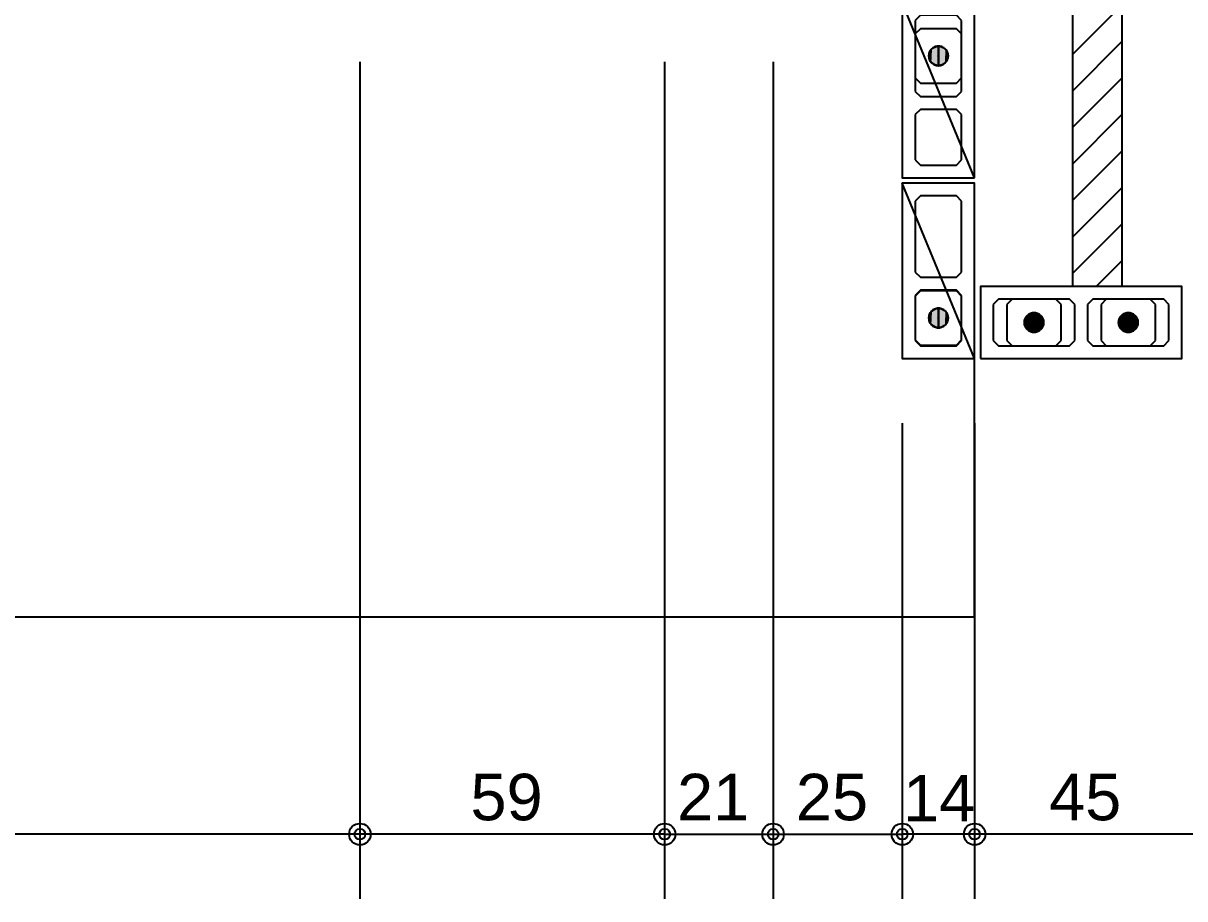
# Model space of a CAD drawing. Extents: x 0 to 119, y 0 to 84.
# Drawn here: x 27.327 to 31.824, y 37.029 to 40.42 of the extents above; entities that cross this region are included whole.
import ezdxf

# ---------------------------------------------------------------- set-up
doc = ezdxf.new("R2010")
doc.units = 0
doc.header["$MEASUREMENT"] = 0
doc.linetypes.add('ESTILO_TQS_0005', pattern=[0.4, 0.3, -0.1])
for name, color, linetype in [('17', 90, 'CONTINUOUS'), ('27', 250, 'CONTINUOUS'), ('29', 9, 'CONTINUOUS'), ('3', 7, 'CONTINUOUS'), ('35', 255, 'CONTINUOUS')]:
    doc.layers.add(name, color=color, linetype=linetype)
doc.styles.add('TQS_ARIAL', font='arial.ttf')

msp = doc.modelspace()

# ---------------------------------------------------------------- linework, layer by layer
at = {"layer": '17', "color": 90, "linetype": 'Continuous'}
for p, q in [((30.80025, 39.38305), (30.78025, 39.36305)), ((30.78025, 39.36305), (30.78025, 39.19305)), ((30.94025, 39.38305), (30.80025, 39.38305)), ((30.96025, 39.36305), (30.94025, 39.38305)), ((30.96025, 39.19305), (30.96025, 39.36305)), ((31.155377, 39.35055), (31.135377, 39.33055)), ((31.135377, 39.33055), (31.135377, 39.19055)), ((31.325377, 39.35055), (31.155377, 39.35055)), ((31.345377, 39.33055), (31.325377, 39.35055)), ((31.345377, 39.19055), (31.345377, 39.33055)), ((30.78025, 39.19305), (30.80025, 39.17305)), ((30.80025, 39.17305), (30.94025, 39.17305)), ((30.94025, 39.17305), (30.96025, 39.19305)), ((31.135377, 39.19055), (31.155377, 39.17055)), ((31.325377, 39.17055), (31.345377, 39.19055)), ((31.155377, 39.17055), (31.325377, 39.17055))]:
    msp.add_line(p, q, dxfattribs=at)
for points in [[(30.87025, 39.27865), (30.870311, 39.278647), (30.870371, 39.278638), (30.87043, 39.278622), (30.870487, 39.278601), (30.870541, 39.278575), (30.870593, 39.278542), (30.870641, 39.278505), (30.870685, 39.278463), (30.870724, 39.278417), (30.870759, 39.278367), (30.870789, 39.278314), (30.870813, 39.278258), (30.870831, 39.2782), (30.870843, 39.278141), (30.870849, 39.27808), (30.870849, 39.27802), (30.870843, 39.277959), (30.870831, 39.2779), (30.870813, 39.277842), (30.870789, 39.277786), (30.870759, 39.277733), (30.870724, 39.277683), (30.870685, 39.277637), (30.870641, 39.277595), (30.870593, 39.277558), (30.870541, 39.277525), (30.870487, 39.277499), (30.87043, 39.277478), (30.870371, 39.277462), (30.870311, 39.277453), (30.87025, 39.27745), (30.87025, 39.31585), (30.866426, 39.315656), (30.862641, 39.315076), (30.858934, 39.314116), (30.855343, 39.312787), (30.851906, 39.3111), (30.848656, 39.309075), (30.845628, 39.306731), (30.842853, 39.304093), (30.840359, 39.301188), (30.838171, 39.298045), (30.836313, 39.294697), (30.834803, 39.291178), (30.833657, 39.287525), (30.832886, 39.283774), (30.832499, 39.279965), (30.832499, 39.276135), (30.832886, 39.272326), (30.833657, 39.268575), (30.834803, 39.264922), (30.836313, 39.261403), (30.838171, 39.258055), (30.840359, 39.254912), (30.842853, 39.252007), (30.845628, 39.249369), (30.848656, 39.247025), (30.851906, 39.245), (30.855343, 39.243313), (30.858934, 39.241984), (30.862641, 39.241024), (30.866426, 39.240444), (30.87025, 39.24025), (30.87025, 39.27865)], [(30.87025, 39.27745), (30.870189, 39.277453), (30.870129, 39.277462), (30.87007, 39.277478), (30.870013, 39.277499), (30.869959, 39.277525), (30.869907, 39.277558), (30.869859, 39.277595), (30.869815, 39.277637), (30.869776, 39.277683), (30.869741, 39.277733), (30.869711, 39.277786), (30.869687, 39.277842), (30.869669, 39.2779), (30.869657, 39.277959), (30.869651, 39.27802), (30.869651, 39.27808), (30.869657, 39.278141), (30.869669, 39.2782), (30.869687, 39.278258), (30.869711, 39.278314), (30.869741, 39.278367), (30.869776, 39.278417), (30.869815, 39.278463), (30.869859, 39.278505), (30.869907, 39.278542), (30.869959, 39.278575), (30.870013, 39.278601), (30.87007, 39.278622), (30.870129, 39.278638), (30.870189, 39.278647), (30.87025, 39.27865), (30.87025, 39.24025), (30.874074, 39.240444), (30.877859, 39.241024), (30.881566, 39.241984), (30.885157, 39.243313), (30.888594, 39.245), (30.891844, 39.247025), (30.894872, 39.249369), (30.897647, 39.252007), (30.900141, 39.254912), (30.902329, 39.258055), (30.904187, 39.261403), (30.905697, 39.264922), (30.906843, 39.268575), (30.907614, 39.272326), (30.908001, 39.276135), (30.908001, 39.279965), (30.907614, 39.283774), (30.906843, 39.287525), (30.905697, 39.291178), (30.904187, 39.294697), (30.902329, 39.298045), (30.900141, 39.301188), (30.897647, 39.304093), (30.894872, 39.306731), (30.891844, 39.309075), (30.888594, 39.3111), (30.885157, 39.312787), (30.881566, 39.314116), (30.877859, 39.315076), (30.874074, 39.315656), (30.87025, 39.31585), (30.87025, 39.27745)], [(31.240977, 39.26055), (31.240974, 39.260489), (31.240964, 39.260429), (31.240949, 39.26037), (31.240928, 39.260313), (31.240901, 39.260259), (31.240869, 39.260207), (31.240832, 39.260159), (31.24079, 39.260115), (31.240744, 39.260076), (31.240694, 39.260041), (31.240641, 39.260011), (31.240585, 39.259987), (31.240527, 39.259969), (31.240467, 39.259957), (31.240407, 39.259951), (31.240346, 39.259951), (31.240286, 39.259957), (31.240226, 39.259969), (31.240168, 39.259987), (31.240112, 39.260011), (31.240059, 39.260041), (31.240009, 39.260076), (31.239963, 39.260115), (31.239921, 39.260159), (31.239884, 39.260207), (31.239852, 39.260259), (31.239825, 39.260313), (31.239804, 39.26037), (31.239789, 39.260429), (31.23978, 39.260489), (31.239777, 39.26055), (31.278177, 39.26055), (31.277983, 39.264374), (31.277403, 39.268159), (31.276443, 39.271866), (31.275113, 39.275457), (31.273427, 39.278894), (31.271401, 39.282144), (31.269058, 39.285172), (31.26642, 39.287947), (31.263514, 39.290441), (31.260371, 39.292629), (31.257024, 39.294487), (31.253505, 39.295997), (31.249851, 39.297143), (31.246101, 39.297914), (31.242291, 39.298301), (31.238462, 39.298301), (31.234653, 39.297914), (31.230902, 39.297143), (31.227248, 39.295997), (31.22373, 39.294487), (31.220382, 39.292629), (31.217239, 39.290441), (31.214334, 39.287947), (31.211696, 39.285172), (31.209352, 39.282144), (31.207326, 39.278894), (31.20564, 39.275457), (31.20431, 39.271866), (31.20335, 39.268159), (31.202771, 39.264374), (31.202577, 39.26055), (31.240977, 39.26055)], [(31.239777, 39.26055), (31.23978, 39.260611), (31.239789, 39.260671), (31.239804, 39.26073), (31.239825, 39.260787), (31.239852, 39.260841), (31.239884, 39.260893), (31.239921, 39.260941), (31.239963, 39.260985), (31.240009, 39.261024), (31.240059, 39.261059), (31.240112, 39.261089), (31.240168, 39.261113), (31.240226, 39.261131), (31.240286, 39.261143), (31.240346, 39.261149), (31.240407, 39.261149), (31.240467, 39.261143), (31.240527, 39.261131), (31.240585, 39.261113), (31.240641, 39.261089), (31.240694, 39.261059), (31.240744, 39.261024), (31.24079, 39.260985), (31.240832, 39.260941), (31.240869, 39.260893), (31.240901, 39.260841), (31.240928, 39.260787), (31.240949, 39.26073), (31.240964, 39.260671), (31.240974, 39.260611), (31.240977, 39.26055), (31.202577, 39.26055), (31.202771, 39.256726), (31.20335, 39.252941), (31.20431, 39.249234), (31.20564, 39.245643), (31.207326, 39.242206), (31.209352, 39.238956), (31.211696, 39.235928), (31.214334, 39.233153), (31.217239, 39.230659), (31.220382, 39.228471), (31.22373, 39.226613), (31.227249, 39.225103), (31.230902, 39.223957), (31.234653, 39.223186), (31.238462, 39.222799), (31.242291, 39.222799), (31.246101, 39.223186), (31.249851, 39.223957), (31.253505, 39.225103), (31.257024, 39.226613), (31.260371, 39.228471), (31.263514, 39.230659), (31.26642, 39.233153), (31.269058, 39.235928), (31.271401, 39.238956), (31.273427, 39.242206), (31.275113, 39.245643), (31.276443, 39.249234), (31.277403, 39.252941), (31.277983, 39.256726), (31.278177, 39.26055), (31.239777, 39.26055)]]:
    msp.add_lwpolyline(points, dxfattribs=at)
for centre in [(30.87025, 39.27805), (31.240377, 39.26055)]:
    msp.add_circle(centre, 0.0372, dxfattribs=at)
for points in [[(30.845628, 39.306731), (30.845628, 39.249369), (30.848656, 39.309075)], [(30.845628, 39.249369), (30.848656, 39.247025), (30.848656, 39.309075)], [(30.848656, 39.309075), (30.848656, 39.247025), (30.851906, 39.3111)], [(30.848656, 39.247025), (30.851906, 39.245), (30.851906, 39.3111)], [(30.851906, 39.3111), (30.851906, 39.245), (30.855343, 39.312787)], [(30.851906, 39.245), (30.855343, 39.243313), (30.855343, 39.312787)], [(30.855343, 39.312787), (30.855343, 39.243313), (30.858934, 39.314116)], [(30.855343, 39.243313), (30.858934, 39.241984), (30.858934, 39.314116)], [(30.858934, 39.314116), (30.858934, 39.241984), (30.862641, 39.315076)], [(30.858934, 39.241984), (30.862641, 39.241024), (30.862641, 39.315076)], [(30.866426, 39.240444), (30.866426, 39.315656), (30.862641, 39.241024)], [(30.862641, 39.315076), (30.862641, 39.241024), (30.866426, 39.315656)], [(30.866426, 39.240444), (30.87025, 39.27865), (30.87025, 39.31585)], [(30.866426, 39.240444), (30.87025, 39.31585), (30.866426, 39.315656)], [(30.87025, 39.27745), (30.874074, 39.315656), (30.87025, 39.31585)], [(30.87025, 39.27745), (30.87025, 39.24025), (30.874074, 39.315656)], [(30.87025, 39.24025), (30.874074, 39.240444), (30.874074, 39.315656)], [(30.874074, 39.315656), (30.874074, 39.240444), (30.877859, 39.315076)], [(30.874074, 39.240444), (30.877859, 39.241024), (30.877859, 39.315076)], [(30.877859, 39.315076), (30.877859, 39.241024), (30.881566, 39.314116)], [(30.877859, 39.241024), (30.881566, 39.241984), (30.881566, 39.314116)], [(30.881566, 39.314116), (30.881566, 39.241984), (30.885157, 39.312787)], [(30.881566, 39.241984), (30.885157, 39.243313), (30.885157, 39.312787)], [(30.885157, 39.312787), (30.885157, 39.243313), (30.888594, 39.3111)], [(30.885157, 39.243313), (30.888594, 39.245), (30.888594, 39.3111)], [(30.888594, 39.3111), (30.888594, 39.245), (30.891844, 39.309075)], [(30.888594, 39.245), (30.891844, 39.247025), (30.891844, 39.309075)], [(30.891844, 39.309075), (30.891844, 39.247025), (30.894872, 39.306731)], [(30.832499, 39.279965), (30.832499, 39.276135), (30.832886, 39.283774)], [(30.832499, 39.276135), (30.832886, 39.272326), (30.832886, 39.283774)], [(30.832886, 39.283774), (30.832886, 39.272326), (30.833657, 39.287525)], [(30.832886, 39.272326), (30.833657, 39.268575), (30.833657, 39.287525)], [(30.833657, 39.287525), (30.833657, 39.268575), (30.834803, 39.291178)], [(30.833657, 39.268575), (30.834803, 39.264922), (30.834803, 39.291178)], [(30.834803, 39.291178), (30.834803, 39.264922), (30.836313, 39.294697)], [(30.834803, 39.264922), (30.836313, 39.261403), (30.836313, 39.294697)], [(30.836313, 39.294697), (30.836313, 39.261403), (30.838171, 39.298045)], [(30.836313, 39.261403), (30.838171, 39.258055), (30.838171, 39.298045)], [(30.838171, 39.298045), (30.838171, 39.258055), (30.840359, 39.301188)], [(30.838171, 39.258055), (30.840359, 39.254912), (30.840359, 39.301188)], [(30.840359, 39.301188), (30.840359, 39.254912), (30.842853, 39.304093)], [(30.840359, 39.254912), (30.842853, 39.252007), (30.842853, 39.304093)], [(30.842853, 39.304093), (30.842853, 39.252007), (30.845628, 39.306731)], [(30.842853, 39.252007), (30.845628, 39.249369), (30.845628, 39.306731)], [(30.866426, 39.240444), (30.87025, 39.24025), (30.87025, 39.27865)], [(30.869815, 39.277637), (30.87025, 39.27745), (30.869776, 39.277683)], [(30.87025, 39.27745), (30.87025, 39.27745), (30.869776, 39.277683)], [(30.869776, 39.277683), (30.87025, 39.27745), (30.869776, 39.277683)], [(30.87025, 39.27745), (30.87025, 39.27745), (30.869776, 39.277683)], [(30.869776, 39.277683), (30.87025, 39.27745), (30.869776, 39.277683)], [(30.87025, 39.27745), (30.87025, 39.27745), (30.869776, 39.277683)], [(30.869859, 39.277595), (30.87025, 39.27745), (30.869815, 39.277637)], [(30.87025, 39.27745), (30.87025, 39.27745), (30.869815, 39.277637)], [(30.869815, 39.277637), (30.87025, 39.27745), (30.869815, 39.277637)], [(30.87025, 39.27745), (30.87025, 39.27745), (30.869815, 39.277637)], [(30.869907, 39.277558), (30.87025, 39.27745), (30.869859, 39.277595)], [(30.87025, 39.27745), (30.87025, 39.27745), (30.869859, 39.277595)], [(30.869959, 39.277525), (30.87025, 39.27745), (30.869907, 39.277558)], [(30.87025, 39.27745), (30.87025, 39.27745), (30.869907, 39.277558)], [(30.87007, 39.277478), (30.87025, 39.27745), (30.869959, 39.277525)], [(30.87025, 39.27745), (30.87025, 39.27745), (30.869959, 39.277525)], [(30.87025, 39.27745), (30.87025, 39.27745), (30.87007, 39.277478)], [(30.87025, 39.27745), (30.87025, 39.27745), (30.87007, 39.277478)], [(30.87025, 39.27865), (30.870724, 39.278417), (30.87025, 39.27865)], [(30.870724, 39.278417), (30.870724, 39.278417), (30.87025, 39.27865)], [(30.87025, 39.27865), (30.870724, 39.278417), (30.87025, 39.27865)], [(30.870724, 39.278417), (30.870724, 39.278417), (30.87025, 39.27865)], [(30.87025, 39.27865), (30.870724, 39.278417), (30.87025, 39.27865)], [(30.870724, 39.278417), (30.870685, 39.278463), (30.87025, 39.27865)], [(30.87025, 39.27865), (30.870685, 39.278463), (30.87025, 39.27865)], [(30.870685, 39.278463), (30.870685, 39.278463), (30.87025, 39.27865)], [(30.87025, 39.27865), (30.870685, 39.278463), (30.87025, 39.27865)], [(30.870685, 39.278463), (30.870641, 39.278505), (30.87025, 39.27865)], [(30.87025, 39.27865), (30.870641, 39.278505), (30.87025, 39.27865)], [(30.870641, 39.278505), (30.870593, 39.278542), (30.87025, 39.27865)], [(30.87025, 39.27865), (30.870593, 39.278542), (30.87025, 39.27865)], [(30.870593, 39.278542), (30.870541, 39.278575), (30.87025, 39.27865)], [(30.87025, 39.27865), (30.870541, 39.278575), (30.87025, 39.27865)], [(30.870541, 39.278575), (30.87043, 39.278622), (30.87025, 39.27865)], [(30.87025, 39.27865), (30.87043, 39.278622), (30.87025, 39.27865)], [(30.87043, 39.278622), (30.87025, 39.27865), (30.87025, 39.27865)], [(30.87025, 39.27865), (30.87025, 39.27865), (30.87025, 39.27865)], [(30.87025, 39.27865), (30.87025, 39.27865), (30.87025, 39.27865)], [(30.87025, 39.27865), (30.87025, 39.27865), (30.87025, 39.27865)], [(30.87025, 39.27865), (30.87025, 39.27865), (30.87025, 39.27865)], [(30.87025, 39.27865), (30.87025, 39.27865), (30.87025, 39.27865)], [(30.87025, 39.27865), (30.87025, 39.27865), (30.87025, 39.27865)], [(30.87025, 39.27865), (30.87025, 39.27865), (30.87025, 39.27865)], [(30.87025, 39.27865), (30.87025, 39.27865), (30.87025, 39.27865)], [(30.87025, 39.27865), (30.87025, 39.27865), (30.87025, 39.27865)], [(30.87025, 39.27865), (30.87025, 39.27865), (30.87025, 39.27865)], [(30.87025, 39.27865), (30.87025, 39.27865), (30.87025, 39.27865)], [(30.87025, 39.27865), (30.87025, 39.27865), (30.87025, 39.27865)], [(30.87025, 39.27745), (30.87025, 39.27745), (30.87025, 39.27745)], [(30.87025, 39.27745), (30.87025, 39.27745), (30.87025, 39.27745)], [(30.87025, 39.27745), (30.87025, 39.27745), (30.87025, 39.27745)], [(30.87025, 39.27745), (30.87025, 39.27745), (30.87025, 39.27745)], [(30.87025, 39.27745), (30.87025, 39.27745), (30.87025, 39.27745)], [(30.87025, 39.27745), (30.87025, 39.27745), (30.87025, 39.27745)], [(30.87025, 39.27745), (30.87025, 39.27745), (30.87025, 39.27745)], [(30.87025, 39.27745), (30.87025, 39.27745), (30.87025, 39.27745)], [(30.87025, 39.27745), (30.87025, 39.27745), (30.87025, 39.27745)], [(30.87025, 39.27745), (30.87025, 39.27745), (30.87025, 39.27745)], [(30.87025, 39.27745), (30.87025, 39.27745), (30.87025, 39.27745)], [(30.87025, 39.27745), (30.87025, 39.27745), (30.87025, 39.27745)], [(30.891844, 39.247025), (30.894872, 39.249369), (30.894872, 39.306731)], [(30.894872, 39.306731), (30.894872, 39.249369), (30.897647, 39.304093)], [(30.894872, 39.249369), (30.897647, 39.252007), (30.897647, 39.304093)], [(30.897647, 39.304093), (30.897647, 39.252007), (30.900141, 39.301188)], [(30.897647, 39.252007), (30.900141, 39.254912), (30.900141, 39.301188)], [(30.900141, 39.301188), (30.900141, 39.254912), (30.902329, 39.298045)], [(30.900141, 39.254912), (30.902329, 39.258055), (30.902329, 39.298045)], [(30.902329, 39.298045), (30.902329, 39.258055), (30.904187, 39.294697)], [(30.902329, 39.258055), (30.904187, 39.261403), (30.904187, 39.294697)], [(30.904187, 39.294697), (30.904187, 39.261403), (30.905697, 39.291178)], [(30.904187, 39.261403), (30.905697, 39.264922), (30.905697, 39.291178)], [(30.905697, 39.291178), (30.905697, 39.264922), (30.906843, 39.287525)], [(30.905697, 39.264922), (30.906843, 39.268575), (30.906843, 39.287525)], [(30.906843, 39.287525), (30.906843, 39.268575), (30.907614, 39.283774)], [(30.906843, 39.268575), (30.907614, 39.272326), (30.907614, 39.283774)], [(30.907614, 39.283774), (30.907614, 39.272326), (30.908001, 39.279965)], [(30.907614, 39.272326), (30.908001, 39.276135), (30.908001, 39.279965)], [(31.240977, 39.26055), (31.202771, 39.264374), (31.202577, 39.26055)], [(31.240977, 39.26055), (31.20335, 39.268159), (31.202771, 39.264374)], [(31.240977, 39.26055), (31.20431, 39.271866), (31.20335, 39.268159)], [(31.240977, 39.26055), (31.20564, 39.275457), (31.20431, 39.271866)], [(31.240977, 39.26055), (31.207326, 39.278894), (31.20564, 39.275457)], [(31.240977, 39.26055), (31.209352, 39.282144), (31.207326, 39.278894)], [(31.240977, 39.26055), (31.211696, 39.285172), (31.209352, 39.282144)], [(31.240977, 39.26055), (31.214334, 39.287947), (31.211696, 39.285172)], [(31.240977, 39.26055), (31.217239, 39.290441), (31.214334, 39.287947)], [(31.240977, 39.26055), (31.220382, 39.292629), (31.217239, 39.290441)], [(31.240977, 39.26055), (31.22373, 39.294487), (31.220382, 39.292629)], [(31.240977, 39.26055), (31.227248, 39.295997), (31.22373, 39.294487)], [(31.240977, 39.26055), (31.230902, 39.297143), (31.227248, 39.295997)], [(31.240977, 39.26055), (31.234653, 39.297914), (31.230902, 39.297143)], [(31.240977, 39.26055), (31.238462, 39.298301), (31.234653, 39.297914)], [(31.240977, 39.26055), (31.242291, 39.298301), (31.238462, 39.298301)], [(31.278177, 39.26055), (31.242291, 39.298301), (31.240977, 39.26055)], [(31.278177, 39.26055), (31.246101, 39.297914), (31.242291, 39.298301)], [(31.278177, 39.26055), (31.249851, 39.297143), (31.246101, 39.297914)], [(31.278177, 39.26055), (31.253505, 39.295997), (31.249851, 39.297143)], [(31.278177, 39.26055), (31.257024, 39.294487), (31.253505, 39.295997)], [(31.278177, 39.26055), (31.260371, 39.292629), (31.257024, 39.294487)], [(31.278177, 39.26055), (31.263514, 39.290441), (31.260371, 39.292629)], [(31.278177, 39.26055), (31.26642, 39.287947), (31.263514, 39.290441)], [(31.278177, 39.26055), (31.269058, 39.285172), (31.26642, 39.287947)], [(31.278177, 39.26055), (31.271401, 39.282144), (31.269058, 39.285172)], [(31.278177, 39.26055), (31.273427, 39.278894), (31.271401, 39.282144)], [(31.278177, 39.26055), (31.275113, 39.275457), (31.273427, 39.278894)], [(31.278177, 39.26055), (31.276443, 39.271866), (31.275113, 39.275457)], [(31.278177, 39.26055), (31.277403, 39.268159), (31.276443, 39.271866)], [(31.278177, 39.26055), (31.277983, 39.264374), (31.277403, 39.268159)], [(31.239777, 39.26055), (31.202577, 39.26055), (31.202771, 39.256726)], [(31.239777, 39.26055), (31.202771, 39.256726), (31.20335, 39.252941)], [(31.239777, 39.26055), (31.20335, 39.252941), (31.20431, 39.249234)], [(31.239777, 39.26055), (31.20431, 39.249234), (31.20564, 39.245643)], [(31.239777, 39.26055), (31.20564, 39.245643), (31.207326, 39.242206)], [(31.239777, 39.26055), (31.207326, 39.242206), (31.209352, 39.238956)], [(31.239777, 39.26055), (31.209352, 39.238956), (31.211696, 39.235928)], [(31.239777, 39.26055), (31.211696, 39.235928), (31.214334, 39.233153)], [(31.239777, 39.26055), (31.214334, 39.233153), (31.217239, 39.230659)], [(31.239777, 39.26055), (31.217239, 39.230659), (31.220382, 39.228471)], [(31.239777, 39.26055), (31.220382, 39.228471), (31.22373, 39.226613)], [(31.239777, 39.26055), (31.22373, 39.226613), (31.227249, 39.225103)], [(31.239777, 39.26055), (31.227249, 39.225103), (31.230902, 39.223957)], [(31.239777, 39.26055), (31.230902, 39.223957), (31.234653, 39.223186)], [(31.239777, 39.26055), (31.234653, 39.223186), (31.238462, 39.222799)], [(31.239777, 39.26055), (31.238462, 39.222799), (31.242291, 39.222799)], [(31.240009, 39.261024), (31.239804, 39.26073), (31.239777, 39.26055)], [(31.240009, 39.261024), (31.239777, 39.26055), (31.239777, 39.26055)], [(31.240009, 39.261024), (31.239777, 39.26055), (31.239777, 39.26055)], [(31.240009, 39.261024), (31.239777, 39.26055), (31.239777, 39.26055)], [(31.240009, 39.261024), (31.239777, 39.26055), (31.239777, 39.26055)], [(31.240009, 39.261024), (31.239777, 39.26055), (31.239777, 39.26055)], [(31.240009, 39.261024), (31.239777, 39.26055), (31.239777, 39.26055)], [(31.240009, 39.261024), (31.239777, 39.26055), (31.239777, 39.26055)], [(31.240009, 39.261024), (31.239777, 39.26055), (31.239777, 39.26055)], [(31.240009, 39.261024), (31.239777, 39.26055), (31.239777, 39.26055)], [(31.240009, 39.261024), (31.239777, 39.26055), (31.239777, 39.26055)], [(31.240009, 39.261024), (31.239777, 39.26055), (31.239777, 39.26055)], [(31.240009, 39.261024), (31.239777, 39.26055), (31.239777, 39.26055)], [(31.240009, 39.261024), (31.239777, 39.26055), (31.239777, 39.26055)], [(31.240009, 39.261024), (31.239777, 39.26055), (31.239777, 39.26055)], [(31.240009, 39.261024), (31.239777, 39.26055), (31.239777, 39.26055)], [(31.240009, 39.261024), (31.239777, 39.26055), (31.239777, 39.26055)], [(31.240009, 39.261024), (31.239777, 39.26055), (31.239777, 39.26055)], [(31.240009, 39.261024), (31.239777, 39.26055), (31.239777, 39.26055)], [(31.240009, 39.261024), (31.239777, 39.26055), (31.239777, 39.26055)], [(31.240009, 39.261024), (31.239777, 39.26055), (31.239777, 39.26055)], [(31.240009, 39.261024), (31.239777, 39.26055), (31.239777, 39.26055)], [(31.240009, 39.261024), (31.239777, 39.26055), (31.239777, 39.26055)], [(31.239777, 39.26055), (31.242291, 39.222799), (31.278177, 39.26055)], [(31.240009, 39.261024), (31.239852, 39.260841), (31.239804, 39.26073)], [(31.240009, 39.261024), (31.239884, 39.260893), (31.239852, 39.260841)], [(31.240009, 39.261024), (31.239921, 39.260941), (31.239884, 39.260893)], [(31.240009, 39.261024), (31.239963, 39.260985), (31.239921, 39.260941)], [(31.240009, 39.261024), (31.240009, 39.261024), (31.239963, 39.260985)], [(31.240009, 39.261024), (31.239963, 39.260985), (31.239963, 39.260985)], [(31.240009, 39.261024), (31.240009, 39.261024), (31.240009, 39.261024)], [(31.240977, 39.26055), (31.240744, 39.260076), (31.240744, 39.260076)], [(31.240977, 39.26055), (31.240744, 39.260076), (31.240744, 39.260076)], [(31.240977, 39.26055), (31.240744, 39.260076), (31.24079, 39.260115)], [(31.240977, 39.26055), (31.24079, 39.260115), (31.24079, 39.260115)], [(31.240977, 39.26055), (31.24079, 39.260115), (31.240832, 39.260159)], [(31.240977, 39.26055), (31.240832, 39.260159), (31.240869, 39.260207)], [(31.240977, 39.26055), (31.240869, 39.260207), (31.240901, 39.260259)], [(31.240977, 39.26055), (31.240901, 39.260259), (31.240949, 39.26037)], [(31.240977, 39.26055), (31.240949, 39.26037), (31.240977, 39.26055)], [(31.240977, 39.26055), (31.240977, 39.26055), (31.240977, 39.26055)], [(31.240977, 39.26055), (31.240977, 39.26055), (31.240977, 39.26055)], [(31.240977, 39.26055), (31.240977, 39.26055), (31.240977, 39.26055)], [(31.240977, 39.26055), (31.240977, 39.26055), (31.240977, 39.26055)], [(31.240977, 39.26055), (31.240977, 39.26055), (31.240977, 39.26055)], [(31.240977, 39.26055), (31.240977, 39.26055), (31.240977, 39.26055)], [(31.240977, 39.26055), (31.240977, 39.26055), (31.240977, 39.26055)], [(31.240977, 39.26055), (31.240977, 39.26055), (31.240977, 39.26055)], [(31.240977, 39.26055), (31.240977, 39.26055), (31.240977, 39.26055)], [(31.240977, 39.26055), (31.240977, 39.26055), (31.240977, 39.26055)], [(31.240977, 39.26055), (31.240977, 39.26055), (31.240977, 39.26055)], [(31.240977, 39.26055), (31.240977, 39.26055), (31.240977, 39.26055)], [(31.240977, 39.26055), (31.240977, 39.26055), (31.240977, 39.26055)], [(31.240977, 39.26055), (31.240977, 39.26055), (31.240977, 39.26055)], [(31.240977, 39.26055), (31.240977, 39.26055), (31.240977, 39.26055)], [(31.240977, 39.26055), (31.240977, 39.26055), (31.240977, 39.26055)], [(31.240977, 39.26055), (31.240977, 39.26055), (31.240977, 39.26055)], [(31.240977, 39.26055), (31.240977, 39.26055), (31.240977, 39.26055)], [(31.240977, 39.26055), (31.240977, 39.26055), (31.240977, 39.26055)], [(31.240977, 39.26055), (31.240977, 39.26055), (31.240977, 39.26055)], [(31.240977, 39.26055), (31.240977, 39.26055), (31.240977, 39.26055)], [(31.278177, 39.26055), (31.242291, 39.222799), (31.246101, 39.223186)], [(31.278177, 39.26055), (31.246101, 39.223186), (31.249851, 39.223957)], [(31.278177, 39.26055), (31.249851, 39.223957), (31.253505, 39.225103)], [(31.278177, 39.26055), (31.253505, 39.225103), (31.257024, 39.226613)], [(31.278177, 39.26055), (31.257024, 39.226613), (31.260371, 39.228471)], [(31.278177, 39.26055), (31.260371, 39.228471), (31.263514, 39.230659)], [(31.278177, 39.26055), (31.263514, 39.230659), (31.26642, 39.233153)], [(31.278177, 39.26055), (31.26642, 39.233153), (31.269058, 39.235928)], [(31.278177, 39.26055), (31.269058, 39.235928), (31.271401, 39.238956)], [(31.278177, 39.26055), (31.271401, 39.238956), (31.273427, 39.242206)], [(31.278177, 39.26055), (31.273427, 39.242206), (31.275113, 39.245643)], [(31.278177, 39.26055), (31.275113, 39.245643), (31.276443, 39.249234)], [(31.278177, 39.26055), (31.276443, 39.249234), (31.277403, 39.252941)], [(31.278177, 39.26055), (31.277403, 39.252941), (31.277983, 39.256726)]]:
    msp.add_solid(points, dxfattribs=at)
at = {"layer": '27', "color": 250, "linetype": 'ESTILO_TQS_0005'}
for points in [[(30.94025, 40.13555), (30.96025, 40.15555), (30.96025, 40.43055), (30.94025, 40.45055), (30.80025, 40.45055), (30.78025, 40.43055), (30.78025, 40.15555), (30.80025, 40.13555), (30.94025, 40.13555)], [(30.94025, 39.87055), (30.96025, 39.89055), (30.96025, 40.06555), (30.94025, 40.08555), (30.80025, 40.08555), (30.78025, 40.06555), (30.78025, 39.89055), (30.80025, 39.87055), (30.94025, 39.87055)], [(30.94025, 39.43555), (30.96025, 39.45555), (30.96025, 39.73055), (30.94025, 39.75055), (30.80025, 39.75055), (30.78025, 39.73055), (30.78025, 39.45555), (30.80025, 39.43555), (30.94025, 39.43555)], [(30.94025, 39.17055), (30.96025, 39.19055), (30.96025, 39.36555), (30.94025, 39.38555), (30.80025, 39.38555), (30.78025, 39.36555), (30.78025, 39.19055), (30.80025, 39.17055), (30.94025, 39.17055)], [(31.082877, 39.19055), (31.102877, 39.17055), (31.377877, 39.17055), (31.397877, 39.19055), (31.397877, 39.33055), (31.377877, 39.35055), (31.102877, 39.35055), (31.082877, 39.33055), (31.082877, 39.19055)], [(31.447877, 39.19055), (31.467877, 39.17055), (31.742877, 39.17055), (31.762877, 39.19055), (31.762877, 39.33055), (31.742877, 39.35055), (31.467877, 39.35055), (31.447877, 39.33055), (31.447877, 39.19055)]]:
    msp.add_lwpolyline(points, dxfattribs=at)
at = {"layer": '29', "color": 9, "linetype": 'Continuous'}
for p, q in [((31.390294, 40.299839), (31.580293, 40.489838)), ((31.390294, 40.158418), (31.580293, 40.348417)), ((31.390294, 40.016997), (31.580293, 40.206995)), ((31.390294, 39.875575), (31.580293, 40.065574)), ((31.390294, 39.734154), (31.580293, 39.924153)), ((31.390294, 39.592733), (31.580293, 39.782731)), ((31.390294, 39.451311), (31.580293, 39.64131)), ((31.480954, 39.40055), (31.580293, 39.499889))]:
    msp.add_line(p, q, dxfattribs=at)
msp.add_lwpolyline([(31.01025, 41.239525), (31.580293, 41.239525), (31.580293, 39.40055), (31.390294, 39.40055), (31.390294, 41.049525), (31.01025, 41.049525), (31.01025, 41.239525)], dxfattribs=at)
at = {"layer": '3', "color": 7, "linetype": 'Continuous'}
for p, q in [((31.01025, 39.82055), (30.73025, 40.50055)), ((30.80025, 40.39805), (30.78025, 40.37805)), ((30.94025, 40.39805), (30.80025, 40.39805)), ((30.96025, 40.37805), (30.94025, 40.39805)), ((30.78025, 40.37805), (30.78025, 40.20805)), ((30.96025, 40.20805), (30.96025, 40.37805)), ((30.78025, 40.20805), (30.80025, 40.18805)), ((30.94025, 40.18805), (30.96025, 40.20805)), ((30.80025, 40.18805), (30.94025, 40.18805)), ((31.01025, 39.12055), (30.73025, 39.80055)), ((31.520377, 39.35055), (31.500377, 39.33055)), ((31.500377, 39.33055), (31.500377, 39.19055)), ((31.690377, 39.35055), (31.520377, 39.35055)), ((31.710377, 39.33055), (31.690377, 39.35055)), ((31.710377, 39.19055), (31.710377, 39.33055)), ((31.500377, 39.19055), (31.520377, 39.17055)), ((31.690377, 39.17055), (31.710377, 39.19055)), ((31.520377, 39.17055), (31.690377, 39.17055))]:
    msp.add_line(p, q, dxfattribs=at)
for points in [[(24.23025, 40.52055), (24.23025, 38.12055), (31.01025, 38.12055), (31.01025, 39.12055)], [(31.01025, 39.82055), (31.01025, 40.50055), (30.73025, 40.50055), (30.73025, 39.82055), (31.01025, 39.82055)], [(30.87025, 40.29365), (30.870311, 40.293647), (30.870371, 40.293638), (30.87043, 40.293622), (30.870487, 40.293601), (30.870541, 40.293575), (30.870593, 40.293542), (30.870641, 40.293505), (30.870685, 40.293463), (30.870724, 40.293417), (30.870759, 40.293367), (30.870789, 40.293314), (30.870813, 40.293258), (30.870831, 40.2932), (30.870843, 40.293141), (30.870849, 40.29308), (30.870849, 40.29302), (30.870843, 40.292959), (30.870831, 40.2929), (30.870813, 40.292842), (30.870789, 40.292786), (30.870759, 40.292733), (30.870724, 40.292683), (30.870685, 40.292637), (30.870641, 40.292595), (30.870593, 40.292558), (30.870541, 40.292525), (30.870487, 40.292499), (30.87043, 40.292478), (30.870371, 40.292462), (30.870311, 40.292453), (30.87025, 40.29245), (30.87025, 40.33085), (30.866426, 40.330656), (30.862641, 40.330076), (30.858934, 40.329116), (30.855343, 40.327787), (30.851906, 40.3261), (30.848656, 40.324075), (30.845628, 40.321731), (30.842853, 40.319093), (30.840359, 40.316188), (30.838171, 40.313045), (30.836313, 40.309697), (30.834803, 40.306178), (30.833657, 40.302525), (30.832886, 40.298774), (30.832499, 40.294965), (30.832499, 40.291135), (30.832886, 40.287326), (30.833657, 40.283575), (30.834803, 40.279922), (30.836313, 40.276403), (30.838171, 40.273055), (30.840359, 40.269912), (30.842853, 40.267007), (30.845628, 40.264369), (30.848656, 40.262025), (30.851906, 40.26), (30.855343, 40.258313), (30.858934, 40.256984), (30.862641, 40.256024), (30.866426, 40.255444), (30.87025, 40.25525), (30.87025, 40.29365)], [(30.87025, 40.29245), (30.870189, 40.292453), (30.870129, 40.292462), (30.87007, 40.292478), (30.870013, 40.292499), (30.869959, 40.292525), (30.869907, 40.292558), (30.869859, 40.292595), (30.869815, 40.292637), (30.869776, 40.292683), (30.869741, 40.292733), (30.869711, 40.292786), (30.869687, 40.292842), (30.869669, 40.2929), (30.869657, 40.292959), (30.869651, 40.29302), (30.869651, 40.29308), (30.869657, 40.293141), (30.869669, 40.2932), (30.869687, 40.293258), (30.869711, 40.293314), (30.869741, 40.293367), (30.869776, 40.293417), (30.869815, 40.293463), (30.869859, 40.293505), (30.869907, 40.293542), (30.869959, 40.293575), (30.870013, 40.293601), (30.87007, 40.293622), (30.870129, 40.293638), (30.870189, 40.293647), (30.87025, 40.29365), (30.87025, 40.25525), (30.874074, 40.255444), (30.877859, 40.256024), (30.881566, 40.256984), (30.885157, 40.258313), (30.888594, 40.26), (30.891844, 40.262025), (30.894872, 40.264369), (30.897647, 40.267007), (30.900141, 40.269912), (30.902329, 40.273055), (30.904187, 40.276403), (30.905697, 40.279922), (30.906843, 40.283575), (30.907614, 40.287326), (30.908001, 40.291135), (30.908001, 40.294965), (30.907614, 40.298774), (30.906843, 40.302525), (30.905697, 40.306178), (30.904187, 40.309697), (30.902329, 40.313045), (30.900141, 40.316188), (30.897647, 40.319093), (30.894872, 40.321731), (30.891844, 40.324075), (30.888594, 40.3261), (30.885157, 40.327787), (30.881566, 40.329116), (30.877859, 40.330076), (30.874074, 40.330656), (30.87025, 40.33085), (30.87025, 40.29245)], [(31.01025, 39.12055), (31.01025, 39.80055), (30.73025, 39.80055), (30.73025, 39.12055), (31.01025, 39.12055)], [(31.032877, 39.12055), (31.812877, 39.12055), (31.812877, 39.40055), (31.032877, 39.40055), (31.032877, 39.12055)], [(31.605977, 39.26055), (31.605974, 39.260489), (31.605964, 39.260429), (31.605949, 39.26037), (31.605928, 39.260313), (31.605901, 39.260259), (31.605869, 39.260207), (31.605832, 39.260159), (31.60579, 39.260115), (31.605744, 39.260076), (31.605694, 39.260041), (31.605641, 39.260011), (31.605585, 39.259987), (31.605527, 39.259969), (31.605468, 39.259957), (31.605407, 39.259951), (31.605346, 39.259951), (31.605286, 39.259957), (31.605226, 39.259969), (31.605168, 39.259987), (31.605112, 39.260011), (31.605059, 39.260041), (31.605009, 39.260076), (31.604963, 39.260115), (31.604921, 39.260159), (31.604884, 39.260207), (31.604852, 39.260259), (31.604825, 39.260313), (31.604804, 39.26037), (31.604789, 39.260429), (31.60478, 39.260489), (31.604777, 39.26055), (31.643177, 39.26055), (31.642983, 39.264374), (31.642403, 39.268159), (31.641443, 39.271866), (31.640113, 39.275457), (31.638427, 39.278894), (31.636401, 39.282144), (31.634058, 39.285172), (31.63142, 39.287947), (31.628514, 39.290441), (31.625371, 39.292629), (31.622024, 39.294487), (31.618505, 39.295997), (31.614851, 39.297143), (31.611101, 39.297914), (31.607291, 39.298301), (31.603462, 39.298301), (31.599653, 39.297914), (31.595902, 39.297143), (31.592248, 39.295997), (31.58873, 39.294487), (31.585382, 39.292629), (31.582239, 39.290441), (31.579334, 39.287947), (31.576696, 39.285172), (31.574352, 39.282144), (31.572326, 39.278894), (31.57064, 39.275457), (31.56931, 39.271866), (31.56835, 39.268159), (31.567771, 39.264374), (31.567577, 39.26055), (31.605977, 39.26055)], [(31.604777, 39.26055), (31.60478, 39.260611), (31.604789, 39.260671), (31.604804, 39.26073), (31.604825, 39.260787), (31.604852, 39.260841), (31.604884, 39.260893), (31.604921, 39.260941), (31.604963, 39.260985), (31.605009, 39.261024), (31.605059, 39.261059), (31.605112, 39.261089), (31.605168, 39.261113), (31.605226, 39.261131), (31.605286, 39.261143), (31.605346, 39.261149), (31.605407, 39.261149), (31.605468, 39.261143), (31.605527, 39.261131), (31.605585, 39.261113), (31.605641, 39.261089), (31.605694, 39.261059), (31.605744, 39.261024), (31.60579, 39.260985), (31.605832, 39.260941), (31.605869, 39.260893), (31.605901, 39.260841), (31.605928, 39.260787), (31.605949, 39.26073), (31.605964, 39.260671), (31.605974, 39.260611), (31.605977, 39.26055), (31.567577, 39.26055), (31.567771, 39.256726), (31.56835, 39.252941), (31.56931, 39.249234), (31.57064, 39.245643), (31.572326, 39.242206), (31.574352, 39.238956), (31.576696, 39.235928), (31.579334, 39.233153), (31.582239, 39.230659), (31.585382, 39.228471), (31.58873, 39.226613), (31.592249, 39.225103), (31.595902, 39.223957), (31.599653, 39.223186), (31.603462, 39.222799), (31.607291, 39.222799), (31.611101, 39.223186), (31.614851, 39.223957), (31.618505, 39.225103), (31.622024, 39.226613), (31.625371, 39.228471), (31.628514, 39.230659), (31.63142, 39.233153), (31.634058, 39.235928), (31.636402, 39.238956), (31.638427, 39.242206), (31.640113, 39.245643), (31.641443, 39.249234), (31.642403, 39.252941), (31.642983, 39.256726), (31.643177, 39.26055), (31.604777, 39.26055)]]:
    msp.add_lwpolyline(points, dxfattribs=at)
for centre in [(30.87025, 40.29305), (31.605377, 39.26055)]:
    msp.add_circle(centre, 0.0372, dxfattribs=at)
for points in [[(30.832499, 40.294965), (30.832499, 40.291135), (30.832886, 40.298774)], [(30.832499, 40.291135), (30.832886, 40.287326), (30.832886, 40.298774)], [(30.832886, 40.298774), (30.832886, 40.287326), (30.833657, 40.302525)], [(30.832886, 40.287326), (30.833657, 40.283575), (30.833657, 40.302525)], [(30.833657, 40.302525), (30.833657, 40.283575), (30.834803, 40.306178)], [(30.833657, 40.283575), (30.834803, 40.279922), (30.834803, 40.306178)], [(30.834803, 40.306178), (30.834803, 40.279922), (30.836313, 40.309697)], [(30.834803, 40.279922), (30.836313, 40.276403), (30.836313, 40.309697)], [(30.836313, 40.309697), (30.836313, 40.276403), (30.838171, 40.313045)], [(30.836313, 40.276403), (30.838171, 40.273055), (30.838171, 40.313045)], [(30.838171, 40.313045), (30.838171, 40.273055), (30.840359, 40.316188)], [(30.838171, 40.273055), (30.840359, 40.269912), (30.840359, 40.316188)], [(30.840359, 40.316188), (30.840359, 40.269912), (30.842853, 40.319093)], [(30.840359, 40.269912), (30.842853, 40.267007), (30.842853, 40.319093)], [(30.842853, 40.319093), (30.842853, 40.267007), (30.845628, 40.321731)], [(30.842853, 40.267007), (30.845628, 40.264369), (30.845628, 40.321731)], [(30.845628, 40.321731), (30.845628, 40.264369), (30.848656, 40.324075)], [(30.845628, 40.264369), (30.848656, 40.262025), (30.848656, 40.324075)], [(30.848656, 40.324075), (30.848656, 40.262025), (30.851906, 40.3261)], [(30.848656, 40.262025), (30.851906, 40.26), (30.851906, 40.3261)], [(30.851906, 40.3261), (30.851906, 40.26), (30.855343, 40.327787)], [(30.851906, 40.26), (30.855343, 40.258313), (30.855343, 40.327787)], [(30.855343, 40.327787), (30.855343, 40.258313), (30.858934, 40.329116)], [(30.855343, 40.258313), (30.858934, 40.256984), (30.858934, 40.329116)], [(30.858934, 40.329116), (30.858934, 40.256984), (30.862641, 40.330076)], [(30.858934, 40.256984), (30.862641, 40.256024), (30.862641, 40.330076)], [(30.866426, 40.255444), (30.866426, 40.330656), (30.862641, 40.256024)], [(30.862641, 40.330076), (30.862641, 40.256024), (30.866426, 40.330656)], [(30.866426, 40.255444), (30.87025, 40.29365), (30.87025, 40.33085)], [(30.866426, 40.255444), (30.87025, 40.33085), (30.866426, 40.330656)], [(30.87025, 40.29245), (30.874074, 40.330656), (30.87025, 40.33085)], [(30.87025, 40.29245), (30.87025, 40.25525), (30.874074, 40.330656)], [(30.87025, 40.25525), (30.874074, 40.255444), (30.874074, 40.330656)], [(30.874074, 40.330656), (30.874074, 40.255444), (30.877859, 40.330076)], [(30.874074, 40.255444), (30.877859, 40.256024), (30.877859, 40.330076)], [(30.877859, 40.330076), (30.877859, 40.256024), (30.881566, 40.329116)], [(30.877859, 40.256024), (30.881566, 40.256984), (30.881566, 40.329116)], [(30.881566, 40.329116), (30.881566, 40.256984), (30.885157, 40.327787)], [(30.881566, 40.256984), (30.885157, 40.258313), (30.885157, 40.327787)], [(30.885157, 40.327787), (30.885157, 40.258313), (30.888594, 40.3261)], [(30.885157, 40.258313), (30.888594, 40.26), (30.888594, 40.3261)], [(30.888594, 40.3261), (30.888594, 40.26), (30.891844, 40.324075)], [(30.888594, 40.26), (30.891844, 40.262025), (30.891844, 40.324075)], [(30.891844, 40.324075), (30.891844, 40.262025), (30.894872, 40.321731)], [(30.891844, 40.262025), (30.894872, 40.264369), (30.894872, 40.321731)], [(30.894872, 40.321731), (30.894872, 40.264369), (30.897647, 40.319093)], [(30.894872, 40.264369), (30.897647, 40.267007), (30.897647, 40.319093)], [(30.897647, 40.319093), (30.897647, 40.267007), (30.900141, 40.316188)], [(30.897647, 40.267007), (30.900141, 40.269912), (30.900141, 40.316188)], [(30.900141, 40.316188), (30.900141, 40.269912), (30.902329, 40.313045)], [(30.900141, 40.269912), (30.902329, 40.273055), (30.902329, 40.313045)], [(30.902329, 40.313045), (30.902329, 40.273055), (30.904187, 40.309697)], [(30.902329, 40.273055), (30.904187, 40.276403), (30.904187, 40.309697)], [(30.904187, 40.309697), (30.904187, 40.276403), (30.905697, 40.306178)], [(30.904187, 40.276403), (30.905697, 40.279922), (30.905697, 40.306178)], [(30.905697, 40.306178), (30.905697, 40.279922), (30.906843, 40.302525)], [(30.905697, 40.279922), (30.906843, 40.283575), (30.906843, 40.302525)], [(30.906843, 40.302525), (30.906843, 40.283575), (30.907614, 40.298774)], [(30.906843, 40.283575), (30.907614, 40.287326), (30.907614, 40.298774)], [(30.907614, 40.298774), (30.907614, 40.287326), (30.908001, 40.294965)], [(30.866426, 40.255444), (30.87025, 40.25525), (30.87025, 40.29365)], [(30.869815, 40.292637), (30.87025, 40.29245), (30.869776, 40.292683)], [(30.87025, 40.29245), (30.87025, 40.29245), (30.869776, 40.292683)], [(30.869776, 40.292683), (30.87025, 40.29245), (30.869776, 40.292683)], [(30.87025, 40.29245), (30.87025, 40.29245), (30.869776, 40.292683)], [(30.869776, 40.292683), (30.87025, 40.29245), (30.869776, 40.292683)], [(30.87025, 40.29245), (30.87025, 40.29245), (30.869776, 40.292683)], [(30.869859, 40.292595), (30.87025, 40.29245), (30.869815, 40.292637)], [(30.87025, 40.29245), (30.87025, 40.29245), (30.869815, 40.292637)], [(30.869815, 40.292637), (30.87025, 40.29245), (30.869815, 40.292637)], [(30.87025, 40.29245), (30.87025, 40.29245), (30.869815, 40.292637)], [(30.869907, 40.292558), (30.87025, 40.29245), (30.869859, 40.292595)], [(30.87025, 40.29245), (30.87025, 40.29245), (30.869859, 40.292595)], [(30.869959, 40.292525), (30.87025, 40.29245), (30.869907, 40.292558)], [(30.87025, 40.29245), (30.87025, 40.29245), (30.869907, 40.292558)], [(30.87007, 40.292478), (30.87025, 40.29245), (30.869959, 40.292525)], [(30.87025, 40.29245), (30.87025, 40.29245), (30.869959, 40.292525)], [(30.87025, 40.29245), (30.87025, 40.29245), (30.87007, 40.292478)], [(30.87025, 40.29245), (30.87025, 40.29245), (30.87007, 40.292478)], [(30.87025, 40.29365), (30.870724, 40.293417), (30.87025, 40.29365)], [(30.870724, 40.293417), (30.870724, 40.293417), (30.87025, 40.29365)], [(30.87025, 40.29365), (30.870724, 40.293417), (30.87025, 40.29365)], [(30.870724, 40.293417), (30.870724, 40.293417), (30.87025, 40.29365)], [(30.87025, 40.29365), (30.870724, 40.293417), (30.87025, 40.29365)], [(30.870724, 40.293417), (30.870685, 40.293463), (30.87025, 40.29365)], [(30.87025, 40.29365), (30.870685, 40.293463), (30.87025, 40.29365)], [(30.870685, 40.293463), (30.870685, 40.293463), (30.87025, 40.29365)], [(30.87025, 40.29365), (30.870685, 40.293463), (30.87025, 40.29365)], [(30.870685, 40.293463), (30.870641, 40.293505), (30.87025, 40.29365)], [(30.87025, 40.29365), (30.870641, 40.293505), (30.87025, 40.29365)], [(30.870641, 40.293505), (30.870593, 40.293542), (30.87025, 40.29365)], [(30.87025, 40.29365), (30.870593, 40.293542), (30.87025, 40.29365)], [(30.870593, 40.293542), (30.870541, 40.293575), (30.87025, 40.29365)], [(30.87025, 40.29365), (30.870541, 40.293575), (30.87025, 40.29365)], [(30.870541, 40.293575), (30.87043, 40.293622), (30.87025, 40.29365)], [(30.87025, 40.29365), (30.87043, 40.293622), (30.87025, 40.29365)], [(30.87043, 40.293622), (30.87025, 40.29365), (30.87025, 40.29365)], [(30.87025, 40.29365), (30.87025, 40.29365), (30.87025, 40.29365)], [(30.87025, 40.29365), (30.87025, 40.29365), (30.87025, 40.29365)], [(30.87025, 40.29365), (30.87025, 40.29365), (30.87025, 40.29365)], [(30.87025, 40.29365), (30.87025, 40.29365), (30.87025, 40.29365)], [(30.87025, 40.29365), (30.87025, 40.29365), (30.87025, 40.29365)], [(30.87025, 40.29365), (30.87025, 40.29365), (30.87025, 40.29365)], [(30.87025, 40.29365), (30.87025, 40.29365), (30.87025, 40.29365)], [(30.87025, 40.29365), (30.87025, 40.29365), (30.87025, 40.29365)], [(30.87025, 40.29365), (30.87025, 40.29365), (30.87025, 40.29365)], [(30.87025, 40.29365), (30.87025, 40.29365), (30.87025, 40.29365)], [(30.87025, 40.29365), (30.87025, 40.29365), (30.87025, 40.29365)], [(30.87025, 40.29365), (30.87025, 40.29365), (30.87025, 40.29365)], [(30.87025, 40.29245), (30.87025, 40.29245), (30.87025, 40.29245)], [(30.87025, 40.29245), (30.87025, 40.29245), (30.87025, 40.29245)], [(30.87025, 40.29245), (30.87025, 40.29245), (30.87025, 40.29245)], [(30.87025, 40.29245), (30.87025, 40.29245), (30.87025, 40.29245)], [(30.87025, 40.29245), (30.87025, 40.29245), (30.87025, 40.29245)], [(30.87025, 40.29245), (30.87025, 40.29245), (30.87025, 40.29245)], [(30.87025, 40.29245), (30.87025, 40.29245), (30.87025, 40.29245)], [(30.87025, 40.29245), (30.87025, 40.29245), (30.87025, 40.29245)], [(30.87025, 40.29245), (30.87025, 40.29245), (30.87025, 40.29245)], [(30.87025, 40.29245), (30.87025, 40.29245), (30.87025, 40.29245)], [(30.87025, 40.29245), (30.87025, 40.29245), (30.87025, 40.29245)], [(30.87025, 40.29245), (30.87025, 40.29245), (30.87025, 40.29245)], [(30.907614, 40.287326), (30.908001, 40.291135), (30.908001, 40.294965)], [(31.605977, 39.26055), (31.567771, 39.264374), (31.567577, 39.26055)], [(31.605977, 39.26055), (31.56835, 39.268159), (31.567771, 39.264374)], [(31.605977, 39.26055), (31.56931, 39.271866), (31.56835, 39.268159)], [(31.605977, 39.26055), (31.57064, 39.275457), (31.56931, 39.271866)], [(31.605977, 39.26055), (31.572326, 39.278894), (31.57064, 39.275457)], [(31.605977, 39.26055), (31.574352, 39.282144), (31.572326, 39.278894)], [(31.605977, 39.26055), (31.576696, 39.285172), (31.574352, 39.282144)], [(31.605977, 39.26055), (31.579334, 39.287947), (31.576696, 39.285172)], [(31.605977, 39.26055), (31.582239, 39.290441), (31.579334, 39.287947)], [(31.605977, 39.26055), (31.585382, 39.292629), (31.582239, 39.290441)], [(31.605977, 39.26055), (31.58873, 39.294487), (31.585382, 39.292629)], [(31.605977, 39.26055), (31.592248, 39.295997), (31.58873, 39.294487)], [(31.605977, 39.26055), (31.595902, 39.297143), (31.592248, 39.295997)], [(31.605977, 39.26055), (31.599653, 39.297914), (31.595902, 39.297143)], [(31.605977, 39.26055), (31.603462, 39.298301), (31.599653, 39.297914)], [(31.605977, 39.26055), (31.607291, 39.298301), (31.603462, 39.298301)], [(31.643177, 39.26055), (31.607291, 39.298301), (31.605977, 39.26055)], [(31.643177, 39.26055), (31.611101, 39.297914), (31.607291, 39.298301)], [(31.643177, 39.26055), (31.614851, 39.297143), (31.611101, 39.297914)], [(31.643177, 39.26055), (31.618505, 39.295997), (31.614851, 39.297143)], [(31.643177, 39.26055), (31.622024, 39.294487), (31.618505, 39.295997)], [(31.643177, 39.26055), (31.625371, 39.292629), (31.622024, 39.294487)], [(31.643177, 39.26055), (31.628514, 39.290441), (31.625371, 39.292629)], [(31.643177, 39.26055), (31.63142, 39.287947), (31.628514, 39.290441)], [(31.643177, 39.26055), (31.634058, 39.285172), (31.63142, 39.287947)], [(31.643177, 39.26055), (31.636401, 39.282144), (31.634058, 39.285172)], [(31.643177, 39.26055), (31.638427, 39.278894), (31.636401, 39.282144)], [(31.643177, 39.26055), (31.640113, 39.275457), (31.638427, 39.278894)], [(31.643177, 39.26055), (31.641443, 39.271866), (31.640113, 39.275457)], [(31.643177, 39.26055), (31.642403, 39.268159), (31.641443, 39.271866)], [(31.643177, 39.26055), (31.642983, 39.264374), (31.642403, 39.268159)], [(31.604777, 39.26055), (31.567577, 39.26055), (31.567771, 39.256726)], [(31.604777, 39.26055), (31.567771, 39.256726), (31.56835, 39.252941)], [(31.604777, 39.26055), (31.56835, 39.252941), (31.56931, 39.249234)], [(31.604777, 39.26055), (31.56931, 39.249234), (31.57064, 39.245643)], [(31.604777, 39.26055), (31.57064, 39.245643), (31.572326, 39.242206)], [(31.604777, 39.26055), (31.572326, 39.242206), (31.574352, 39.238956)], [(31.604777, 39.26055), (31.574352, 39.238956), (31.576696, 39.235928)], [(31.604777, 39.26055), (31.576696, 39.235928), (31.579334, 39.233153)], [(31.604777, 39.26055), (31.579334, 39.233153), (31.582239, 39.230659)], [(31.604777, 39.26055), (31.582239, 39.230659), (31.585382, 39.228471)], [(31.604777, 39.26055), (31.585382, 39.228471), (31.58873, 39.226613)], [(31.604777, 39.26055), (31.58873, 39.226613), (31.592249, 39.225103)], [(31.604777, 39.26055), (31.592249, 39.225103), (31.595902, 39.223957)], [(31.604777, 39.26055), (31.595902, 39.223957), (31.599653, 39.223186)], [(31.604777, 39.26055), (31.599653, 39.223186), (31.603462, 39.222799)], [(31.604777, 39.26055), (31.603462, 39.222799), (31.607291, 39.222799)], [(31.605009, 39.261024), (31.604804, 39.26073), (31.604777, 39.26055)], [(31.605009, 39.261024), (31.604777, 39.26055), (31.604777, 39.26055)], [(31.605009, 39.261024), (31.604777, 39.26055), (31.604777, 39.26055)], [(31.605009, 39.261024), (31.604777, 39.26055), (31.604777, 39.26055)], [(31.605009, 39.261024), (31.604777, 39.26055), (31.604777, 39.26055)], [(31.605009, 39.261024), (31.604777, 39.26055), (31.604777, 39.26055)], [(31.605009, 39.261024), (31.604777, 39.26055), (31.604777, 39.26055)], [(31.605009, 39.261024), (31.604777, 39.26055), (31.604777, 39.26055)], [(31.605009, 39.261024), (31.604777, 39.26055), (31.604777, 39.26055)], [(31.605009, 39.261024), (31.604777, 39.26055), (31.604777, 39.26055)], [(31.605009, 39.261024), (31.604777, 39.26055), (31.604777, 39.26055)], [(31.605009, 39.261024), (31.604777, 39.26055), (31.604777, 39.26055)], [(31.605009, 39.261024), (31.604777, 39.26055), (31.604777, 39.26055)], [(31.605009, 39.261024), (31.604777, 39.26055), (31.604777, 39.26055)], [(31.605009, 39.261024), (31.604777, 39.26055), (31.604777, 39.26055)], [(31.605009, 39.261024), (31.604777, 39.26055), (31.604777, 39.26055)], [(31.605009, 39.261024), (31.604777, 39.26055), (31.604777, 39.26055)], [(31.605009, 39.261024), (31.604777, 39.26055), (31.604777, 39.26055)], [(31.605009, 39.261024), (31.604777, 39.26055), (31.604777, 39.26055)], [(31.605009, 39.261024), (31.604777, 39.26055), (31.604777, 39.26055)], [(31.605009, 39.261024), (31.604777, 39.26055), (31.604777, 39.26055)], [(31.605009, 39.261024), (31.604777, 39.26055), (31.604777, 39.26055)], [(31.605009, 39.261024), (31.604777, 39.26055), (31.604777, 39.26055)], [(31.604777, 39.26055), (31.607291, 39.222799), (31.643177, 39.26055)], [(31.605009, 39.261024), (31.604852, 39.260841), (31.604804, 39.26073)], [(31.605009, 39.261024), (31.604884, 39.260893), (31.604852, 39.260841)], [(31.605009, 39.261024), (31.604921, 39.260941), (31.604884, 39.260893)], [(31.605009, 39.261024), (31.604963, 39.260985), (31.604921, 39.260941)], [(31.605009, 39.261024), (31.605009, 39.261024), (31.604963, 39.260985)], [(31.605009, 39.261024), (31.604963, 39.260985), (31.604963, 39.260985)], [(31.605009, 39.261024), (31.605009, 39.261024), (31.605009, 39.261024)], [(31.605977, 39.26055), (31.605744, 39.260076), (31.605744, 39.260076)], [(31.605977, 39.26055), (31.605744, 39.260076), (31.605744, 39.260076)], [(31.605977, 39.26055), (31.605744, 39.260076), (31.60579, 39.260115)], [(31.605977, 39.26055), (31.60579, 39.260115), (31.60579, 39.260115)], [(31.605977, 39.26055), (31.60579, 39.260115), (31.605832, 39.260159)], [(31.605977, 39.26055), (31.605832, 39.260159), (31.605869, 39.260207)], [(31.605977, 39.26055), (31.605869, 39.260207), (31.605901, 39.260259)], [(31.605977, 39.26055), (31.605901, 39.260259), (31.605949, 39.26037)], [(31.605977, 39.26055), (31.605949, 39.26037), (31.605977, 39.26055)], [(31.605977, 39.26055), (31.605977, 39.26055), (31.605977, 39.26055)], [(31.605977, 39.26055), (31.605977, 39.26055), (31.605977, 39.26055)], [(31.605977, 39.26055), (31.605977, 39.26055), (31.605977, 39.26055)], [(31.605977, 39.26055), (31.605977, 39.26055), (31.605977, 39.26055)], [(31.605977, 39.26055), (31.605977, 39.26055), (31.605977, 39.26055)], [(31.605977, 39.26055), (31.605977, 39.26055), (31.605977, 39.26055)], [(31.605977, 39.26055), (31.605977, 39.26055), (31.605977, 39.26055)], [(31.605977, 39.26055), (31.605977, 39.26055), (31.605977, 39.26055)], [(31.605977, 39.26055), (31.605977, 39.26055), (31.605977, 39.26055)], [(31.605977, 39.26055), (31.605977, 39.26055), (31.605977, 39.26055)], [(31.605977, 39.26055), (31.605977, 39.26055), (31.605977, 39.26055)], [(31.605977, 39.26055), (31.605977, 39.26055), (31.605977, 39.26055)], [(31.605977, 39.26055), (31.605977, 39.26055), (31.605977, 39.26055)], [(31.605977, 39.26055), (31.605977, 39.26055), (31.605977, 39.26055)], [(31.605977, 39.26055), (31.605977, 39.26055), (31.605977, 39.26055)], [(31.605977, 39.26055), (31.605977, 39.26055), (31.605977, 39.26055)], [(31.605977, 39.26055), (31.605977, 39.26055), (31.605977, 39.26055)], [(31.605977, 39.26055), (31.605977, 39.26055), (31.605977, 39.26055)], [(31.605977, 39.26055), (31.605977, 39.26055), (31.605977, 39.26055)], [(31.605977, 39.26055), (31.605977, 39.26055), (31.605977, 39.26055)], [(31.605977, 39.26055), (31.605977, 39.26055), (31.605977, 39.26055)], [(31.643177, 39.26055), (31.607291, 39.222799), (31.611101, 39.223186)], [(31.643177, 39.26055), (31.611101, 39.223186), (31.614851, 39.223957)], [(31.643177, 39.26055), (31.614851, 39.223957), (31.618505, 39.225103)], [(31.643177, 39.26055), (31.618505, 39.225103), (31.622024, 39.226613)], [(31.643177, 39.26055), (31.622024, 39.226613), (31.625371, 39.228471)], [(31.643177, 39.26055), (31.625371, 39.228471), (31.628514, 39.230659)], [(31.643177, 39.26055), (31.628514, 39.230659), (31.63142, 39.233153)], [(31.643177, 39.26055), (31.63142, 39.233153), (31.634058, 39.235928)], [(31.643177, 39.26055), (31.634058, 39.235928), (31.636402, 39.238956)], [(31.643177, 39.26055), (31.636402, 39.238956), (31.638427, 39.242206)], [(31.643177, 39.26055), (31.638427, 39.242206), (31.640113, 39.245643)], [(31.643177, 39.26055), (31.640113, 39.245643), (31.641443, 39.249234)], [(31.643177, 39.26055), (31.641443, 39.249234), (31.642403, 39.252941)], [(31.643177, 39.26055), (31.642403, 39.252941), (31.642983, 39.256726)]]:
    msp.add_solid(points, dxfattribs=at)
at = {"layer": '35', "color": 255, "linetype": 'Continuous'}
for p, q in [((28.63025, 40.27055), (28.63025, 37.028743)), ((28.63025, 40.27055), (28.63025, 37.028743)), ((29.81025, 40.27055), (29.81025, 37.028743)), ((29.81025, 40.27055), (29.81025, 37.028743)), ((30.23025, 40.27055), (30.23025, 37.028743)), ((30.23025, 40.27055), (30.23025, 37.028743)), ((30.73025, 39.12055), (30.73025, 39.12055)), ((30.73025, 39.12055), (30.73025, 39.12055)), ((31.01025, 39.12055), (31.01025, 39.12055)), ((31.01025, 39.12055), (31.01025, 39.12055)), ((30.73025, 38.87055), (30.73025, 37.028743)), ((30.73025, 38.87055), (30.73025, 37.028743)), ((31.01025, 38.87055), (31.01025, 37.028743)), ((31.01025, 38.87055), (31.01025, 37.028743)), ((28.63025, 37.278743), (25.61025, 37.278743)), ((29.81025, 37.278743), (28.63025, 37.278743)), ((29.81025, 37.278743), (30.23025, 37.278743)), ((30.23025, 37.278743), (30.73025, 37.278743)), ((31.01025, 37.278743), (30.73025, 37.278743)), ((31.910877, 37.278743), (31.01025, 37.278743))]:
    msp.add_line(p, q, dxfattribs=at)
for centre, radius in [((28.63025, 37.278743), 0.041625), ((28.63025, 37.278743), 0.041625), ((28.63025, 37.278743), 0.02075), ((28.63025, 37.278743), 0.02075), ((29.81025, 37.278743), 0.041625), ((29.81025, 37.278743), 0.041625), ((29.81025, 37.278743), 0.02075), ((29.81025, 37.278743), 0.02075), ((30.23025, 37.278743), 0.041625), ((30.23025, 37.278743), 0.041625), ((30.23025, 37.278743), 0.02075), ((30.23025, 37.278743), 0.02075), ((30.73025, 37.278743), 0.041625), ((30.73025, 37.278743), 0.041625), ((30.73025, 37.278743), 0.02075), ((30.73025, 37.278743), 0.02075), ((31.01025, 37.278743), 0.041625), ((31.01025, 37.278743), 0.041625), ((31.01025, 37.278743), 0.02075), ((31.01025, 37.278743), 0.02075)]:
    msp.add_circle(centre, radius, dxfattribs=at)

# ---------------------------------------------------------------- texts
at = {"layer": '35', "color": 255, "linetype": 'Continuous', "style": 'TQS_ARIAL'}
for s, p in [('59', (29.05825, 37.332743)), ('21', (29.85825, 37.332743)), ('25', (30.31825, 37.332743)), ('45', (31.298563, 37.332743)), ('14', (30.733057, 37.328103))]:
    msp.add_text(s, height=0.18, dxfattribs=at).set_placement(p)

doc.saveas('drawing.dxf')
